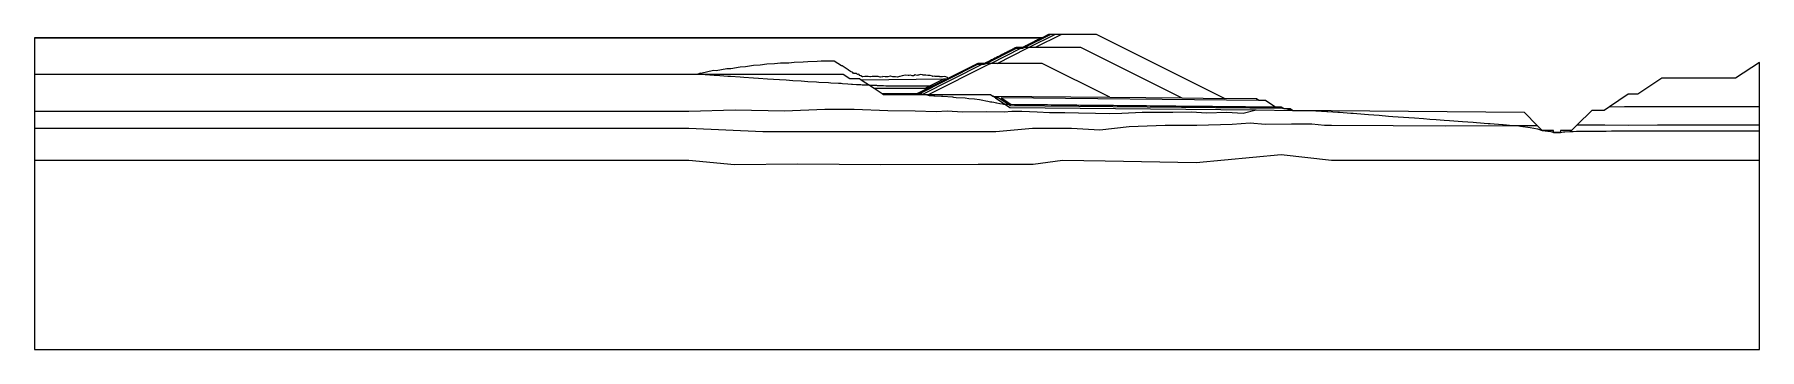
# Model space of a CAD drawing. Extents: x -231 to 307, y 1533 to 1631.
import ezdxf

# ---------------------------------------------------------------- set-up
doc = ezdxf.new("R2010")
doc.units = 0

msp = doc.modelspace()

# ---------------------------------------------------------------- linework, layer by layer
at = {"layer": 'EXTERNAL', "color": 6}
msp.add_lwpolyline([(276.16, 1617.35), (268.66, 1612.35), (265.66, 1612.35), (259.87, 1608.49), (258.16, 1607.35), (254.31, 1607.35), (249.8, 1602.84), (248, 1601.04), (244.55, 1601.04), (244.54, 1600.44), (242.36, 1600.44), (242.36, 1600.87), (242.35, 1601.04), (238.9, 1601.04), (237.35, 1602.59), (233.31, 1606.63), (161.09, 1607.35), (160.34, 1607.86), (158.34, 1607.88), (157.6, 1608.39), (155.6, 1608.41), (152.62, 1610.44), (150.62, 1610.46), (149.87, 1610.96), (139.87, 1611.06), (100, 1631), (89, 1631), (87, 1631), (85.6, 1631), (85, 1631), (83, 1630), (-230.98, 1630), (-230.98, 1618.66), (-230.98, 1607.06), (-230.98, 1601.79), (-230.98, 1591.79), (-230.98, 1532.78), (306.6, 1532.78), (306.6, 1591.79), (306.6, 1602.84), (306.6, 1608.5), (306.6, 1622.31), (299.16, 1617.35), (276.16, 1617.35)], dxfattribs=at)
at = {"layer": 'MATERIAL', "color": 3}
for points in [[(47.65, 1612.26), (66.4, 1621.7), (67, 1622), (76.4, 1626.7), (77, 1626.7), (77.6, 1627), (85.6, 1631)], [(69, 1622), (78.4, 1626.7), (79, 1627), (87, 1631)], [(77, 1627), (83, 1630)], [(81, 1627), (89, 1631)], [(44.25, 1612.26), (63, 1621.7), (64.4, 1621.7), (65, 1621.7), (65.6, 1622), (75, 1626.7), (76.4, 1626.7)], [(104.15, 1611.42), (83, 1622), (69, 1622), (68, 1622), (67, 1622), (65.6, 1622), (65, 1622), (75, 1627), (77, 1627), (77.6, 1627), (78, 1627), (79, 1627), (81, 1627), (95, 1627), (126.6, 1611.2)], [(-230.98, 1618.66), (21.06, 1618.66), (23.15, 1617.26), (26.15, 1617.26), (26.67, 1616.91), (30.65, 1614.26), (33.2, 1612.56), (33.65, 1612.26), (43.65, 1612.26)], [(65, 1622), (63, 1622), (53.4, 1617.17), (44.24, 1612.56), (43.65, 1612.26), (44.25, 1612.26), (45.65, 1612.26), (47.65, 1612.26), (66.96, 1612.26), (67.67, 1611.79)], [(45.65, 1612.26), (64.4, 1621.7)], [(26.67, 1616.91), (52.36, 1617.17)], [(30.65, 1614.26), (46.55, 1614.26), (52.36, 1617.17), (53.4, 1617.17)], [(-230.98, 1607.06), (-27.09, 1607.06), (-12.63, 1607.48), (2.71, 1607.17), (15.28, 1607.69), (24.44, 1607.69), (34.95, 1607.28), (43.43, 1607.15), (50.01, 1606.96), (53.44, 1607.24), (58.25, 1606.86), (65.57, 1607.02), (71.2, 1606.87), (73.55, 1607.12), (76.69, 1607.07), (81.44, 1606.89), (85.29, 1606.67), (90.12, 1606.67), (94.38, 1606.58), (99.65, 1606.45), (104.13, 1606.36), (107.85, 1606.45), (114.19, 1606.76), (119.87, 1606.81), (123.82, 1606.8), (129.53, 1606.87), (134.35, 1606.59), (140.49, 1606.8), (145.67, 1606.42), (149.73, 1607.47)], [(33.2, 1612.56), (44.24, 1612.56)], [(68.46, 1611.26), (67.67, 1611.79), (104.15, 1611.42), (126.6, 1611.2), (139.87, 1611.06)], [(158.34, 1607.88), (73.15, 1608.73), (69.36, 1611.26), (68.46, 1611.26), (72.99, 1608.24), (149.73, 1607.47), (161.09, 1607.35)], [(150.62, 1610.46), (70.26, 1611.26), (73.31, 1609.23), (155.6, 1608.41)], [(259.87, 1608.49), (264.54, 1608.56), (269.89, 1608.5), (277.84, 1608.5), (283.04, 1608.5), (306.6, 1608.5)], [(-230.98, 1601.79), (-27.09, 1601.79), (-3.96, 1600.74), (13.27, 1600.74), (24.29, 1600.74), (32.89, 1600.74), (41.66, 1600.74), (55.79, 1600.74), (68.64, 1600.74), (79.99, 1601.79), (84.76, 1601.79), (92.23, 1601.79), (100.99, 1601.3), (110.17, 1602.29), (121.33, 1602.72), (131.22, 1602.72), (142.23, 1603), (147.88, 1603.42), (152.55, 1603), (160.74, 1603.14), (167.09, 1603.14), (171.05, 1602.72), (173.22, 1602.72), (192.4, 1602.67), (208.85, 1602.53), (226.6, 1602.67), (237.35, 1602.59)], [(249.8, 1602.84), (258.35, 1602.84), (265.79, 1602.68), (274.76, 1602.84), (306.6, 1602.84)], [(-230.98, 1591.79), (-27.09, 1591.79), (-12.86, 1590.43), (6.77, 1590.71), (32.76, 1590.43), (63.13, 1590.57), (80.22, 1590.57), (89.34, 1591.79), (102.68, 1591.56), (131.07, 1591.13), (157.49, 1593.53), (173.22, 1591.79), (306.6, 1591.79)]]:
    msp.add_lwpolyline(points, dxfattribs=at)
at = {"layer": 'WATER_TABLE', "color": 5}
msp.add_lwpolyline([(-230.98, 1630), (-226.66, 1630), (-222.34, 1630), (-218.02, 1630), (-213.7, 1630), (-209.38, 1630), (-205.06, 1630), (-200.74, 1630), (-196.42, 1630), (-192.1, 1630), (-187.78, 1630), (-183.46, 1630), (-179.14, 1630), (-174.82, 1630), (-170.5, 1630), (-166.18, 1630), (-161.86, 1630), (-157.54, 1630), (-153.22, 1630), (-148.89, 1630), (-144.57, 1630), (-140.25, 1630), (-135.93, 1630), (-131.61, 1630), (-127.29, 1630), (-122.97, 1630), (-118.65, 1630), (-114.33, 1630), (-110.01, 1630), (-105.69, 1630), (-101.37, 1630), (-97.05, 1630), (-92.73, 1630), (-88.41, 1630), (-84.09, 1630), (-79.77, 1630), (-74.72, 1630), (-70.12, 1630), (-65.8, 1630), (-61.48, 1630), (-57.16, 1630), (-52.84, 1630), (-48.52, 1630), (-44.2, 1630), (-39.88, 1630), (-35.56, 1630), (-35.56, 1630), (-31.24, 1630), (-31.24, 1630), (-26.92, 1630), (-22.6, 1630), (-18.27, 1630), (-13.95, 1630), (-9.63, 1630), (-5.31, 1630), (-0.99, 1630), (3.33, 1630), (7.65, 1630), (11.97, 1630), (16.29, 1630), (20.61, 1630), (24.93, 1630), (29.25, 1630), (33.57, 1630), (37.89, 1630), (42.21, 1630), (46.53, 1630), (50.85, 1630), (55.17, 1630), (59.49, 1630), (63.81, 1630), (68.13, 1630), (71.87, 1630), (74.57, 1630), (76.83, 1630), (78.95, 1630), (81.11, 1630), (81.11, 1630), (83, 1630), (82.72, 1629.86), (82.71, 1629.85), (82.42, 1629.71), (82.14, 1629.57), (81.86, 1629.42), (81.58, 1629.28), (81.31, 1629.14), (81.26, 1629.12), (80.98, 1628.98), (80.7, 1628.84), (80.43, 1628.7), (80.16, 1628.56), (79.89, 1628.43), (79.84, 1628.4), (79.57, 1628.27), (79.3, 1628.13), (79.03, 1628), (78.99, 1627.97), (78.72, 1627.84), (78.46, 1627.71), (78.42, 1627.69), (78.16, 1627.55), (78.13, 1627.54), (77.86, 1627.41), (77.61, 1627.27), (77.57, 1627.26), (77.32, 1627.13), (77.29, 1627.08), (77.12, 1627), (77.03, 1626.98), (77, 1626.97), (76.8, 1626.97), (76.73, 1626.97), (76.54, 1626.97), (76.34, 1626.97), (76.14, 1626.97), (76.08, 1626.96), (75.88, 1626.97), (75.68, 1626.97), (75.48, 1626.96), (75.39, 1626.96), (75.2, 1626.96), (75, 1626.97), (74.67, 1626.8), (74.35, 1626.64), (74.22, 1626.57), (73.89, 1626.41), (73.57, 1626.24), (73.26, 1626.09), (73.04, 1625.97), (72.72, 1625.81), (72.41, 1625.65), (72.1, 1625.5), (71.8, 1625.34), (71.44, 1625.16), (71.13, 1625.01), (70.83, 1624.86), (70.53, 1624.71), (70.23, 1624.56), (69.94, 1624.41), (69.71, 1624.29), (69.42, 1624.14), (69.13, 1624), (68.85, 1623.85), (68.59, 1623.72), (68.3, 1623.58), (68.02, 1623.44), (67.75, 1623.3), (67.53, 1623.19), (67.26, 1623.05), (66.98, 1622.91), (66.81, 1622.83), (66.54, 1622.69), (66.39, 1622.61), (66.12, 1622.47), (65.85, 1622.34), (65.7, 1622.26), (65.44, 1622.13), (65.18, 1622), (65, 1621.91), (64.77, 1621.91), (64.59, 1621.91), (64.35, 1621.91), (64.12, 1621.91), (63.94, 1621.91), (63.71, 1621.91), (63.47, 1621.91), (63.23, 1621.91), (63, 1621.91), (62.63, 1621.72), (62.3, 1621.55), (61.93, 1621.37), (61.56, 1621.18), (61.2, 1621), (60.71, 1620.75), (60.36, 1620.57), (60, 1620.39), (59.65, 1620.21), (58.75, 1619.75), (58.43, 1619.59), (58.09, 1619.42), (57.75, 1619.25), (57.4, 1619.08), (57.04, 1618.9), (56.3, 1618.52), (55.97, 1618.36), (55.62, 1618.19), (55.24, 1618), (54.84, 1617.8), (54.48, 1617.63), (54.02, 1617.44), (53.86, 1617.36), (53.66, 1617.3), (53.56, 1617.62), (53.01, 1617.77), (52.48, 1617.87), (52, 1617.75), (51.89, 1617.76), (51.56, 1617.81), (51.19, 1617.84), (51.05, 1617.85), (50.37, 1617.93), (50.26, 1617.93), (49.74, 1617.89), (49.58, 1617.97), (48.95, 1617.95), (48.88, 1617.96), (48.87, 1617.96), (48.84, 1617.96), (48.19, 1618.16), (47.64, 1618.16), (47.46, 1618.22), (46.84, 1618.31), (46.66, 1618.36), (45.94, 1618.36), (45.76, 1618.39), (45.14, 1618.54), (44.53, 1618.27), (44.31, 1618.31), (44.28, 1618.31), (44.04, 1618.25), (43.49, 1618.45), (42.9, 1618.12), (42.75, 1618.13), (42.73, 1618.13), (42.49, 1618.1), (42.04, 1618.29), (41.64, 1618.16), (41.29, 1618.26), (41.26, 1618.26), (40.38, 1618.29), (40.34, 1618.29), (39.49, 1618.14), (39.43, 1618.14), (38.67, 1617.9), (38.58, 1617.9), (37.98, 1617.7), (37.92, 1617.7), (37.33, 1617.79), (37.21, 1617.79), (36.58, 1617.77), (36.48, 1617.77), (35.83, 1617.99), (35.65, 1617.99), (34.97, 1617.77), (34.86, 1617.76), (34.27, 1617.84), (34.11, 1617.84), (33.43, 1617.85), (33.26, 1617.84), (32.67, 1617.74), (32.54, 1617.73), (31.98, 1617.88), (31.81, 1617.88), (31.13, 1617.94), (30.95, 1617.93), (30.26, 1617.91), (30.1, 1617.9), (29.5, 1617.78), (29.39, 1617.77), (28.8, 1617.93), (28.64, 1617.92), (27.92, 1617.95), (27.77, 1617.94), (27.16, 1617.84), (27.09, 1617.84), (26.53, 1618.1), (26.49, 1618.13), (26.23, 1618.21), (25.95, 1618.59), (25.54, 1618.55), (25.15, 1618.8), (25.08, 1618.79), (24.22, 1618.88), (24, 1619.13), (23.32, 1619.43), (22.68, 1619.91), (22.64, 1619.97), (20.75, 1621.23), (20.49, 1621.22), (18.18, 1622.68), (17.38, 1622.63), (14.2, 1622.67), (12.97, 1622.59), (9.99, 1622.52), (8.53, 1622.35), (5.75, 1622.27), (4.09, 1622.07), (1.51, 1622.01), (-0.35, 1621.8), (-2.74, 1621.77), (-4.83, 1621.45), (-6.92, 1621.33), (-9.39, 1620.91), (-11.06, 1620.77), (-13.97, 1620.33), (-15.25, 1620.33), (-18.59, 1619.68), (-19.4, 1619.79), (-23.28, 1618.85), (-23.46, 1618.95), (-24.24, 1618.66), (-23.38, 1618.61), (-23.32, 1618.61), (-19.14, 1618.33), (-18.69, 1618.3), (-14.95, 1618.03), (-14.13, 1617.98), (-11.08, 1617.79), (-9.97, 1617.72), (-6.87, 1617.49), (-5.33, 1617.39), (-2.53, 1617.18), (-0.71, 1617.07), (1.19, 1616.96), (3.26, 1616.82), (5.31, 1616.69), (7.93, 1616.51), (9.97, 1616.37), (12.77, 1616.2), (13.45, 1616.17), (16.45, 1616), (17.24, 1615.97), (19.56, 1615.83), (20.42, 1615.77), (20.82, 1615.74), (22.46, 1615.61), (23.68, 1615.52), (23.97, 1615.5), (25.18, 1615.43), (25.27, 1615.42), (25.41, 1615.41), (25.96, 1615.39), (26.39, 1615.37), (26.58, 1615.36), (26.93, 1615.34), (27.24, 1615.33), (27.81, 1615.3), (27.93, 1615.3), (28.29, 1615.28), (28.51, 1615.27), (28.75, 1615.26), (28.94, 1615.26), (29.05, 1615.25), (29.17, 1615.25), (29.36, 1615.24), (29.54, 1615.23), (29.88, 1615.21), (29.91, 1615.21), (29.97, 1615.21), (30.24, 1615.2), (30.62, 1615.18), (30.68, 1615.18), (31.07, 1615.16), (31.47, 1615.15), (31.6, 1615.14), (32.6, 1615.09), (32.99, 1615.08), (33.65, 1615.05), (34.29, 1615.03), (34.79, 1615.02), (35.63, 1615.01), (36.14, 1615.01), (36.95, 1615), (37.29, 1615), (37.56, 1615), (38.03, 1614.99), (39.51, 1615), (39.98, 1615), (40.25, 1615), (40.56, 1615), (41.25, 1615), (42.01, 1615), (42.83, 1615.01), (43.22, 1615.01), (44.01, 1615.01), (44.41, 1615.01), (45.08, 1615.02), (45.86, 1615.03), (46.46, 1615.03), (48.1, 1615.04), (48.3, 1615.04), (48.33, 1615.04), (48.37, 1615.04), (48.43, 1615.04), (48.53, 1615.04), (48.71, 1615.04), (49.14, 1615.05), (49.19, 1615.05), (49.17, 1615.04), (49.17, 1615.04), (48.89, 1614.89), (48.64, 1614.74), (48.41, 1614.62), (48.19, 1614.5), (48, 1614.39), (47.82, 1614.29), (47.66, 1614.2), (47.5, 1614.12), (46.94, 1613.78), (46.79, 1613.7), (46.66, 1613.63), (46.54, 1613.56), (46.43, 1613.5), (46.33, 1613.44), (46.24, 1613.39), (45.53, 1612.97), (45.48, 1612.94), (45.44, 1612.92), (45.4, 1612.89), (45.36, 1612.87), (44.85, 1612.57), (45.11, 1612.53), (45.58, 1612.46), (45.91, 1612.4), (46.64, 1612.26), (46.65, 1612.26), (46.65, 1612.26), (47.53, 1612.03), (47.8, 1612), (48.99, 1611.96), (49.33, 1611.91), (49.61, 1611.88), (51.64, 1611.79), (52.09, 1611.73), (55.08, 1611.54), (55.43, 1611.48), (56.23, 1611.38), (59.02, 1611.21), (60.18, 1611.07), (61.98, 1610.9), (63.48, 1610.69), (64.56, 1610.5), (65.46, 1610.36), (66.09, 1610.23), (66.98, 1610.05), (67.15, 1610.03), (67.34, 1610), (68.02, 1609.88), (68.78, 1609.74), (68.9, 1609.72), (68.96, 1609.71), (69.87, 1609.51), (70.72, 1609.35), (71.04, 1609.3), (71.47, 1609.25), (71.82, 1609.25), (72.39, 1609.24), (73.31, 1609.23), (74.45, 1609.22), (75.59, 1609.21), (76.74, 1609.2), (77.88, 1609.18), (79.02, 1609.17), (80.16, 1609.16), (81.31, 1609.15), (82.45, 1609.14), (83.59, 1609.13), (84.74, 1609.12), (85.88, 1609.1), (87.02, 1609.09), (88.16, 1609.08), (89.31, 1609.07), (90.45, 1609.06), (91.59, 1609.05), (92.74, 1609.04), (93.88, 1609.02), (95.02, 1609.01), (96.17, 1609), (97.31, 1608.99), (98.45, 1608.98), (99.59, 1608.97), (100.74, 1608.96), (101.88, 1608.94), (103.02, 1608.93), (104.17, 1608.92), (105.31, 1608.91), (106.45, 1608.9), (107.59, 1608.89), (108.74, 1608.88), (109.88, 1608.86), (111.02, 1608.85), (112.17, 1608.84), (113.31, 1608.83), (114.45, 1608.82), (115.59, 1608.81), (116.74, 1608.8), (117.88, 1608.78), (119.02, 1608.77), (120.17, 1608.76), (121.31, 1608.75), (122.45, 1608.74), (123.59, 1608.73), (124.74, 1608.72), (125.88, 1608.7), (127.02, 1608.69), (128.17, 1608.68), (129.31, 1608.67), (130.45, 1608.66), (131.59, 1608.65), (132.74, 1608.64), (133.88, 1608.62), (135.02, 1608.61), (136.17, 1608.6), (137.31, 1608.59), (138.45, 1608.58), (139.59, 1608.57), (140.74, 1608.56), (141.88, 1608.54), (143.02, 1608.53), (144.17, 1608.52), (145.31, 1608.51), (146.45, 1608.5), (147.6, 1608.49), (148.74, 1608.48), (149.88, 1608.46), (151.02, 1608.45), (152.17, 1608.44), (153.31, 1608.43), (154.45, 1608.42), (155.6, 1608.41), (156.61, 1608.21), (157.08, 1608.13), (157.5, 1608.08), (158.34, 1607.88), (159.32, 1607.79), (159.56, 1607.74), (160.27, 1607.65), (161.09, 1607.35), (161.99, 1607.34), (163.11, 1607.33), (165.06, 1607.31), (168.33, 1607.19), (168.44, 1607.19), (171.72, 1607.03), (171.93, 1607.02), (172.04, 1607.01), (175.23, 1606.79), (175.44, 1606.77), (175.71, 1606.75), (179.21, 1606.49), (179.98, 1606.43), (183.55, 1606.15), (184.77, 1606.06), (188.06, 1605.8), (190.93, 1605.58), (192.38, 1605.47), (194.04, 1605.35), (197.33, 1605.1), (199.09, 1604.97), (201.91, 1604.76), (203.91, 1604.61), (205.85, 1604.46), (208.32, 1604.28), (209.99, 1604.16), (212.74, 1603.95), (214.09, 1603.86), (217.35, 1603.61), (218.36, 1603.54), (222.01, 1603.26), (222.65, 1603.22), (226.49, 1602.92), (226.76, 1602.91), (229.73, 1602.64), (231.59, 1602.49), (231.74, 1602.47), (232.11, 1602.42), (235.13, 1602), (236.27, 1601.8), (237.37, 1601.58), (238.9, 1601.04), (240.59, 1600.9), (240.73, 1600.89), (240.88, 1600.86), (241.55, 1600.74), (241.85, 1600.66), (242.03, 1600.63), (242.21, 1600.58), (242.36, 1600.44), (242.69, 1600.44), (243.31, 1600.44), (243.94, 1600.44), (244.54, 1600.44), (245.49, 1600.6), (245.94, 1600.66), (247.51, 1600.76), (248.01, 1600.78), (248.52, 1600.79), (249.6, 1600.82), (251.2, 1600.85), (251.82, 1600.85), (254.01, 1600.87), (254.21, 1600.88), (255.72, 1600.88), (256.48, 1600.89), (256.66, 1600.89), (258.85, 1600.9), (260.47, 1600.91), (262.9, 1600.92), (264.86, 1600.92), (266.99, 1600.93), (269.68, 1600.94), (271.9, 1600.95), (274.25, 1600.95), (276.52, 1600.96), (278.62, 1600.96), (280.98, 1600.96), (282.95, 1600.97), (285.26, 1600.97), (286.79, 1600.97), (289.19, 1600.97), (292.44, 1600.98), (295.03, 1600.98), (297.15, 1600.98), (299.58, 1600.98), (301.33, 1600.98), (303.49, 1600.98), (304.67, 1600.98), (306.6, 1600.98)], dxfattribs=at)

doc.saveas('drawing.dxf')
